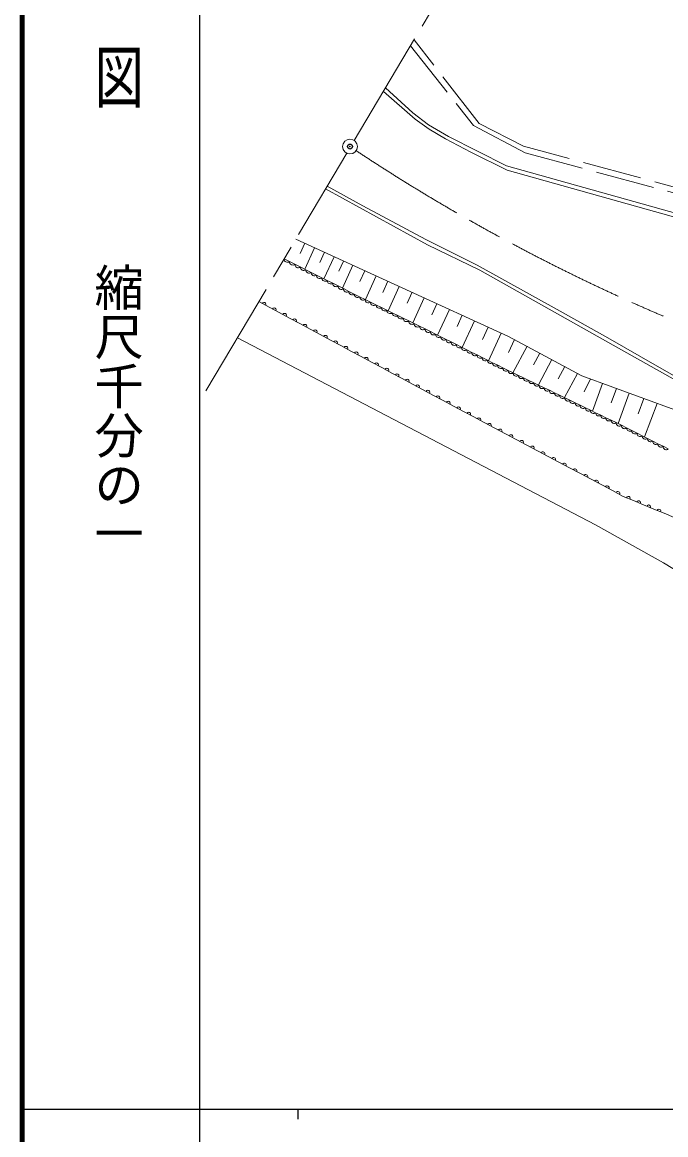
# Model space of a CAD drawing. Units: millimetres, scale not verified. Extents: x 40000 to 680000, y 20000 to 380000.
# Drawn here: x 40000 to 105372, y 202409 to 315457 of the extents above; entities that cross this region are included whole.
import ezdxf
from ezdxf.enums import TextEntityAlignment as Align

# ---------------------------------------------------------------- set-up
doc = ezdxf.new("R2010")
doc.units = ezdxf.units.MM
doc.header["$LTSCALE"] = 1000
doc.header["$PDMODE"] = 32
doc.header["$PDSIZE"] = 500
doc.linetypes.add('CHAIN', pattern=[18.5, 12, -1.5, 3.5, -1.5])
doc.linetypes.add('DASHED', pattern=[7.5, 6, -1.5])
for name, color, linetype, lineweight in [('M-BGD', 7, 'Continuous', 13), ('M-BMK', 2, 'CHAIN', 13), ('M-BMK-SRVR', 3, 'Continuous', 13), ('M-TTL', 2, 'Continuous', 140), ('M-TTL-BAND', 7, 'Continuous', 25)]:
    doc.layers.add(name, color=color, linetype=linetype, lineweight=lineweight)
doc.layers.add('M-OTRS', color=6, linetype='Continuous')
doc.styles.add('@ＭＳ ゴシック', font='')
doc.styles.get('@ＭＳ ゴシック').set_extended_font_data('@MS Gothic')

msp = doc.modelspace()

# ---------------------------------------------------------------- linework, layer by layer
at = {"layer": 'M-BGD'}
for p, q in [((68225, 291967), (68695, 292995)), ((68705, 290359), (69699, 292536)), ((70225, 291045), (70698, 292079)), ((67154, 291138), (66606, 291413)), ((67702, 290863), (67154, 291138)), ((68249, 290588), (67702, 290863)), ((68797, 290313), (68249, 290588)), ((70649, 289382), (71677, 291632)), ((72169, 290151), (72644, 291191)), ((72524, 288441), (73584, 290761)), ((69345, 290038), (68797, 290313)), ((69892, 289763), (69345, 290038)), ((70440, 289487), (69892, 289763)), ((70988, 289212), (70440, 289487)), ((74296, 289111), (74797, 290207)), ((74855, 287275), (75953, 289679)), ((71535, 288937), (70988, 289212)), ((72083, 288662), (71535, 288937)), ((72631, 288387), (72083, 288662)), ((73178, 288112), (72631, 288387)), ((76623, 288004), (77140, 289137)), ((77164, 286139), (78293, 288610)), ((73726, 287837), (73178, 288112)), ((74274, 287562), (73726, 287837)), ((74827, 287289), (74274, 287562)), ((75381, 287016), (74827, 287289)), ((79090, 286896), (79600, 288013)), ((79672, 284904), (80835, 287449)), ((65073, 286512), (64032, 287071)), ((66113, 285954), (65073, 286512)), ((75935, 286744), (75381, 287016)), ((76489, 286471), (75935, 286744)), ((77042, 286199), (76489, 286471)), ((77596, 285926), (77042, 286199)), ((81611, 285724), (82129, 286858)), ((82189, 283659), (83388, 286283)), ((67153, 285396), (66113, 285954)), ((68193, 284837), (67153, 285396)), ((78150, 285653), (77596, 285926)), ((78704, 285381), (78150, 285653)), ((79258, 285108), (78704, 285381)), ((79811, 284835), (79258, 285108)), ((84176, 284552), (84694, 285686)), ((84689, 282409), (85929, 285122)), ((69233, 284279), (68193, 284837)), ((70273, 283720), (69233, 284279)), ((80365, 284563), (79811, 284835)), ((80919, 284290), (80365, 284563)), ((81473, 284018), (80919, 284290)), ((81998, 283755), (81473, 284018)), ((82524, 283492), (81998, 283755)), ((86763, 283225), (87336, 284479)), ((87378, 281065), (88662, 283874)), ((61850, 283389), (98246, 264398)), ((71313, 283162), (70273, 283720)), ((72353, 282604), (71313, 283162)), ((83050, 283229), (82524, 283492)), ((83575, 282966), (83050, 283229)), ((84101, 282703), (83575, 282966)), ((84627, 282441), (84101, 282703)), ((89402, 281883), (90009, 283211)), ((73393, 282045), (72353, 282604)), ((74433, 281487), (73393, 282045)), ((85152, 282178), (84627, 282441)), ((85678, 281915), (85152, 282178)), ((86204, 281652), (85678, 281915)), ((86729, 281389), (86204, 281652)), ((89846, 279847), (91284, 282527)), ((91951, 280630), (92592, 281825)), ((75473, 280928), (74433, 281487)), ((76513, 280370), (75473, 280928)), ((77553, 279812), (76513, 280370)), ((87255, 281126), (86729, 281389)), ((87781, 280864), (87255, 281126)), ((88306, 280601), (87781, 280864)), ((88832, 280338), (88306, 280601)), ((92430, 278596), (93811, 281170)), ((94441, 279228), (95109, 280474)), ((78594, 279253), (77553, 279812)), ((79634, 278695), (78594, 279253)), ((89356, 280084), (88832, 280338)), ((89880, 279830), (89356, 280084)), ((90404, 279576), (89880, 279830)), ((90929, 279323), (90404, 279576)), ((91453, 279069), (90929, 279323)), ((95089, 277309), (96412, 279775)), ((80674, 278136), (79634, 278695)), ((81714, 277578), (80674, 278136)), ((91977, 278815), (91453, 279069)), ((92501, 278561), (91977, 278815)), ((93025, 278307), (92501, 278561)), ((93549, 278054), (93025, 278307)), ((97101, 277918), (97720, 279220)), ((97916, 275942), (98956, 278764)), ((99814, 276778), (100356, 278248)), ((82754, 277020), (81714, 277578)), ((83794, 276461), (82754, 277020)), ((94072, 277801), (93549, 278054)), ((94594, 277548), (94072, 277801)), ((95116, 277296), (94594, 277548)), ((95639, 277043), (95116, 277296)), ((96161, 276790), (95639, 277043)), ((100530, 274673), (101669, 277764)), ((102566, 275651), (103144, 277220)), ((84834, 275903), (83794, 276461)), ((85874, 275344), (84834, 275903)), ((96684, 276538), (96161, 276790)), ((97206, 276285), (96684, 276538)), ((97728, 276032), (97206, 276285)), ((98251, 275780), (97728, 276032)), ((103223, 273315), (104503, 276709)), ((86914, 274786), (85874, 275344)), ((88001, 274209), (86914, 274786)), ((98773, 275527), (98251, 275780)), ((99296, 275274), (98773, 275527)), ((99818, 275022), (99296, 275274)), ((100341, 274769), (99818, 275022)), ((100870, 274502), (100341, 274769)), ((89088, 273632), (88001, 274209)), ((90175, 273054), (89088, 273632)), ((101399, 274235), (100870, 274502)), ((101928, 273968), (101399, 274235)), ((102457, 273701), (101928, 273968)), ((102986, 273434), (102457, 273701)), ((91263, 272477), (90175, 273054)), ((92350, 271900), (91263, 272477)), ((103515, 273167), (102986, 273434)), ((104044, 272901), (103515, 273167)), ((104573, 272634), (104044, 272901)), ((105102, 272367), (104573, 272634)), ((93437, 271322), (92350, 271900)), ((94524, 270745), (93437, 271322)), ((105631, 272100), (105102, 272367)), ((95611, 270168), (94524, 270745)), ((96698, 269591), (95611, 270168)), ((97785, 269013), (96698, 269591)), ((98872, 268436), (97785, 269013)), ((99959, 267859), (98872, 268436)), ((101046, 267282), (99959, 267859)), ((102085, 266851), (101046, 267282)), ((103123, 266421), (102085, 266851)), ((104161, 265990), (103123, 266421)), ((105199, 265560), (104161, 265990)), ((106237, 265129), (105199, 265560))]:
    msp.add_line(p, q, dxfattribs=at)
at = {"layer": 'M-BGD', "linetype": 'DASHED'}
msp.add_lwpolyline([(79446, 313076), (85845, 304953), (91083, 302189), (109799, 297137), (125188, 290561), (146345, 280616), (147322, 280544), (133419, 287129), (124738, 291379), (110047, 297670), (90931, 302877), (86411, 305176), (79805, 313681)], dxfattribs=at)
at = {"layer": 'M-BGD'}
for points in [[(147078, 277374), (126541, 287547), (123394, 289154), (114619, 292891), (109124, 295277), (89205, 300859), (83296, 303853), (81273, 305041), (79676, 306248), (76908, 308793)], [(76692, 308429), (79899, 305617), (81347, 304577), (82999, 303594), (85561, 302257), (89254, 300419), (108930, 294921), (123182, 288865), (131646, 284676), (140139, 280496), (143459, 278864), (146352, 277393), (147078, 277374)], [(70816, 298515), (81184, 292831), (86481, 290251), (98960, 283252), (108279, 278000), (108441, 278265), (104499, 280502), (99485, 283373), (94326, 286259), (86215, 290785), (80990, 293386), (74585, 296807), (70979, 298790)], [(67789, 293408), (89411, 283532), (96848, 279541), (106280, 276065), (112357, 273676), (118705, 271439), (126384, 269051), (136844, 266542), (142558, 265332), (142054, 262984)], [(98246, 264398), (105138, 260532), (112658, 255949), (118413, 252384), (120774, 251196), (123673, 250024), (125954, 249359), (130643, 248725), (138136, 247901), (142920, 247299), (143304, 247006), (143514, 246717), (143649, 246373), (143657, 245877)]]:
    msp.add_lwpolyline(points, dxfattribs=at)
for centre, radius, start, end in [((66941, 291396), 335, 177.06482, 309.58934), ((67488, 291121), 335, 177.0666, 309.58841), ((68036, 290846), 335, 177.06645, 309.58939), ((68584, 290571), 335, 177.0666, 309.58841), ((69131, 290296), 335, 177.06482, 309.58934), ((69679, 290020), 335, 177.06645, 309.58939), ((70227, 289745), 335, 177.0666, 309.58841), ((70774, 289470), 335, 177.06482, 309.58934), ((71322, 289195), 335, 177.06645, 309.58939), ((71870, 288920), 335, 177.0666, 309.58841), ((72417, 288645), 335, 177.06482, 309.58934), ((72965, 288370), 335, 177.06645, 309.58939), ((73513, 288095), 335, 177.0666, 309.58841), ((74060, 287820), 335, 177.06482, 309.58934), ((74612, 287549), 338, 177.89916, 309.68062), ((75165, 287277), 338, 177.89857, 309.68039), ((64554, 286794), 197, 330.83413, 152.70656), ((65594, 286236), 197, 330.83227, 152.70585), ((75719, 287004), 338, 177.89916, 309.68062), ((76273, 286731), 338, 177.89845, 309.683), ((76827, 286459), 338, 177.89916, 309.68062), ((77380, 286186), 338, 177.89857, 309.68039), ((66634, 285678), 197, 330.82896, 152.71036), ((67674, 285119), 197, 330.82896, 152.71036), ((77934, 285914), 338, 177.89916, 309.68062), ((78488, 285641), 338, 177.89916, 309.68062), ((79042, 285368), 338, 177.89857, 309.68039), ((79595, 285096), 338, 177.89916, 309.68062), ((68714, 284561), 197, 330.82896, 152.71036), ((69754, 284002), 197, 330.83161, 152.70908), ((80149, 284823), 338, 177.89916, 309.68062), ((80703, 284550), 338, 177.89857, 309.68039), ((81257, 284278), 338, 177.89916, 309.68062), ((81787, 283990), 316, 174.9592, 311.9107), ((82313, 283727), 316, 174.95728, 311.91436), ((70794, 283444), 197, 330.83413, 152.70656), ((71835, 282886), 197, 330.83148, 152.70783), ((82839, 283464), 316, 174.95562, 311.91428), ((83364, 283201), 316, 174.95497, 311.91406), ((83890, 282939), 316, 174.95681, 311.91309), ((84416, 282676), 316, 174.95681, 311.91309), ((72875, 282327), 197, 330.82896, 152.71036), ((73915, 281769), 197, 330.82896, 152.71036), ((84941, 282413), 316, 174.95681, 311.91309), ((85467, 282150), 316, 174.958, 311.91189), ((85993, 281887), 316, 174.95735, 311.91167), ((86518, 281624), 316, 174.9592, 311.9107), ((74955, 281210), 197, 330.83161, 152.70908), ((75995, 280652), 197, 330.83161, 152.70908), ((87044, 281362), 316, 174.9592, 311.9107), ((87570, 281099), 316, 174.9592, 311.9107), ((88095, 280836), 316, 174.95847, 311.91317), ((88621, 280573), 316, 174.95562, 311.91428), ((77035, 280094), 197, 330.83148, 152.70783), ((78075, 279535), 197, 330.83148, 152.70783), ((89143, 280312), 312, 175.18891, 313.12865), ((89667, 280058), 312, 175.1906, 313.12873), ((90191, 279804), 312, 175.1906, 313.12873), ((90715, 279550), 312, 175.18891, 313.12865), ((91239, 279296), 312, 175.1906, 313.12873), ((79115, 278977), 197, 330.83413, 152.70656), ((80155, 278418), 197, 330.83161, 152.70908), ((91764, 279043), 312, 175.1906, 313.12873), ((92288, 278789), 312, 175.1882, 313.13114), ((92812, 278535), 312, 175.18891, 313.12865), ((93336, 278281), 312, 175.1906, 313.12873), ((81195, 277860), 197, 330.82896, 152.71036), ((82235, 277302), 197, 330.82896, 152.71036), ((93858, 278027), 310, 175.03344, 313.3466), ((94381, 277774), 310, 175.03415, 313.3441), ((94903, 277521), 310, 175.03585, 313.34419), ((95426, 277269), 310, 175.0346, 313.34543), ((95948, 277016), 310, 175.03528, 313.34562), ((83275, 276743), 197, 330.82896, 152.71036), ((84316, 276185), 197, 330.83413, 152.70656), ((96471, 276763), 310, 175.03344, 313.3466), ((96993, 276511), 310, 175.03415, 313.3441), ((97515, 276258), 310, 175.03585, 313.34419), ((98038, 276005), 310, 175.03344, 313.3466), ((85356, 275626), 197, 330.83413, 152.70656), ((86396, 275068), 197, 330.83148, 152.70783), ((98560, 275753), 310, 175.0346, 313.34543), ((99083, 275500), 310, 175.03528, 313.34562), ((99605, 275247), 310, 175.03415, 313.3441), ((100127, 274995), 310, 175.03344, 313.3466), ((100659, 274742), 320, 175.18959, 311.26952), ((87455, 274493), 205, 333.4846, 150.57711), ((88542, 273916), 205, 333.4846, 150.57711), ((101188, 274475), 320, 175.18959, 311.26952), ((101717, 274208), 320, 175.18959, 311.26952), ((102246, 273941), 320, 175.18959, 311.26952), ((102775, 273674), 320, 175.18959, 311.26952), ((89630, 273338), 205, 333.4846, 150.57711), ((90717, 272761), 205, 333.48528, 150.57396), ((103304, 273408), 320, 175.18959, 311.26952), ((103833, 273141), 320, 175.18959, 311.26952), ((104362, 272874), 320, 175.18959, 311.26952), ((104891, 272607), 320, 175.19079, 311.26832), ((91804, 272184), 205, 333.48275, 150.57649), ((92891, 271606), 205, 333.4846, 150.57711), ((105421, 272340), 320, 175.19079, 311.26832), ((93978, 271029), 205, 333.4846, 150.57711), ((95065, 270452), 205, 333.4846, 150.57711), ((96152, 269875), 205, 333.4846, 150.57711), ((97239, 269297), 205, 333.48581, 150.57721), ((98326, 268720), 205, 333.4846, 150.57711), ((99413, 268143), 205, 333.4846, 150.57711), ((100500, 267566), 205, 333.48784, 150.57271), ((101570, 267078), 188, 333.73006, 161.22949), ((102608, 266647), 188, 333.72862, 161.22977), ((103647, 266217), 188, 333.73006, 161.22949), ((104685, 265786), 188, 333.72862, 161.22977)]:
    msp.add_arc(centre, radius, start, end, dxfattribs=at)
at = {"layer": 'M-BMK'}
for p, q in [((73732, 303435), (88523, 328389)), ((58648, 277986), (72970, 302150))]:
    msp.add_line(p, q, dxfattribs=at)
msp.add_arc((181772, 465138), 195225, 236.46366, 265.30329, dxfattribs=at)
at = {"layer": 'M-BMK-SRVR'}
msp.add_circle((73293, 302827), 750, dxfattribs=at)
at = {"layer": 'M-OTRS'}
msp.add_point((73293, 302827), dxfattribs=at)
at = {"layer": 'M-TTL'}
msp.add_line((40000, 380000), (40000, 20000), dxfattribs=at)
at = {"layer": 'M-TTL-BAND'}
for p, q in [((58000, 370000), (58000, 20000)), ((40000, 205000), (579000, 205000)), ((68000, 205000), (68000, 204000))]:
    msp.add_line(p, q, dxfattribs=at)

# ---------------------------------------------------------------- texts
at = {"layer": 'M-TTL-BAND', "style": '@ＭＳ ゴシック', "width": 1.4}
msp.add_text('平  面  図', height=3666, rotation=270, dxfattribs=at).set_placement((49777, 306475), align=Align.MIDDLE_RIGHT)
at = {"layer": 'M-TTL-BAND', "style": '@ＭＳ ゴシック'}
msp.add_text('縮尺千分の一', height=3666, rotation=270, dxfattribs=at).set_placement((49777, 261030), align=Align.MIDDLE_RIGHT)

doc.saveas('drawing.dxf')
